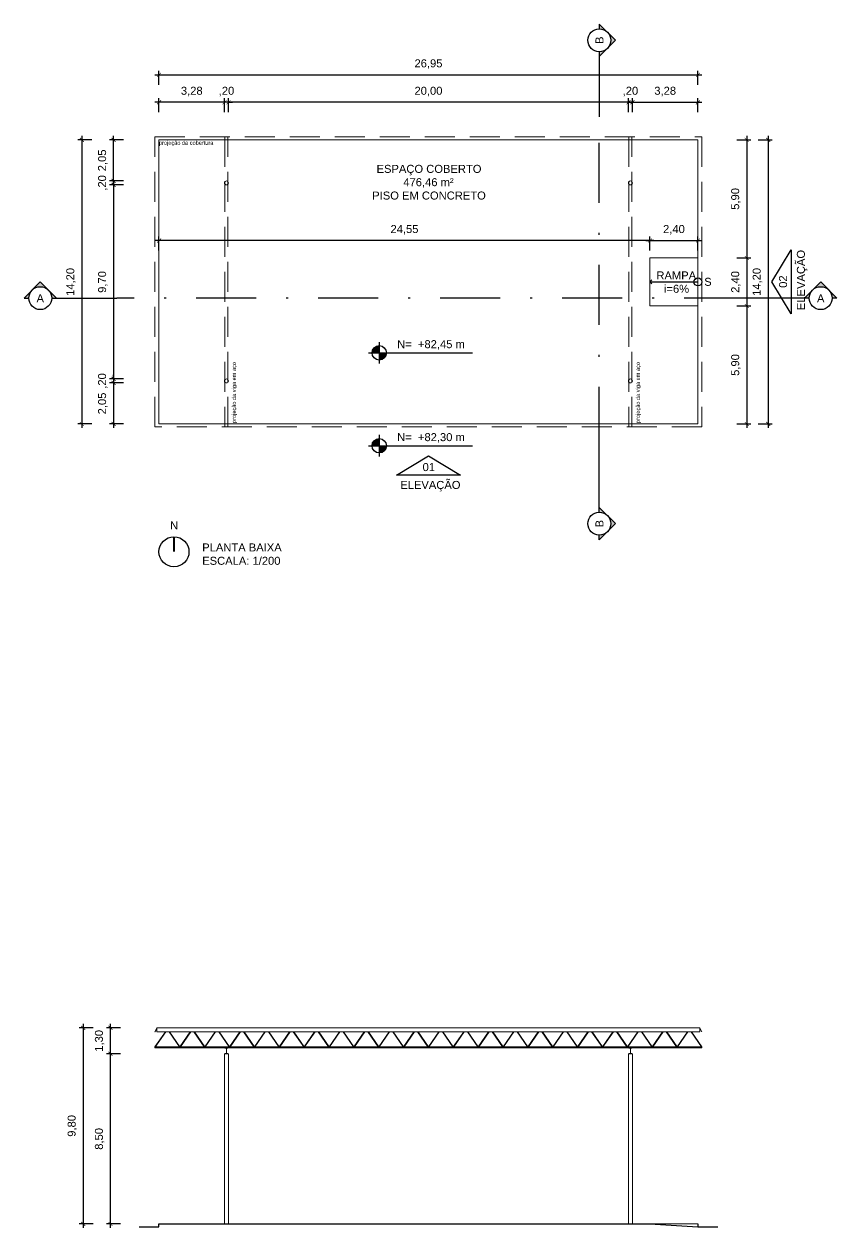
# Model space of a CAD drawing. Header units: inches. Extents: x 1286 to 7442, y -84 to 3420.
# Drawn here: x 2137.7 to 2178.3, y 84.3 to 144.5 of the extents above; entities that cross this region are included whole.
import ezdxf

# ---------------------------------------------------------------- set-up
doc = ezdxf.new("R2010")
doc.units = ezdxf.units.IN
doc.header["$LTSCALE"] = 3
doc.header["$MEASUREMENT"] = 0
doc.linetypes.add('DASHDOT', pattern=[1, 0.5, -0.25, 0, -0.25])
doc.linetypes.add('DASHED', pattern=[0.75, 0.5, -0.25])
for name, color, linetype, lineweight in [('ARQ_AÇO', 4, 'Continuous', 5), ('ARQ_PISO', 250, 'Continuous', 5), ('ARQ_PROJEÇÃO', 8, 'DASHED', 5), ('ARQ_VISTA', 2, 'Continuous', 5)]:
    doc.layers.add(name, color=color, linetype=linetype, lineweight=lineweight)
for name, color, linetype in [('ARQ_COTAS', 133, 'Continuous'), ('ARQ_INDICAÇÃO', 133, 'Continuous'), ('ARQ_LINHA DE CORTE', 4, 'DASHDOT'), ('ARQ_NÍVEIS', 160, 'Continuous'), ('ARQ_TEXTO', 133, 'Continuous')]:
    doc.layers.add(name, color=color, linetype=linetype)
doc.styles.add('1 - 100', font='arial.ttf', dxfattribs={"height": 0.2})
doc.styles.add('1 - 200', font='arial.ttf', dxfattribs={"height": 0.4})
doc.dimstyles.new('1 - 200', dxfattribs={"dimtxt": 0.4, "dimasz": 0.2, "dimexe": 0.2, "dimexo": 0.2, "dimgap": 0.3, "dimtad": 1, "dimzin": 4, "dimtxsty": '1 - 200', "dimblk": 'ARCHTICK', "dimcen": 0.1, "dimdle": 0.2, "dimclrd": 256, "dimclre": 256, "dimclrt": 256, "dimazin": 0, "dimtfac": 1, "dimtix": 1, "dimtofl": 0, "dimtmove": 2, "dimatfit": 3, "dimldrblk": 'OPEN90', "dimfxl": 0.5, "dimfxlon": 1, "dimtolj": 1, "dimtzin": 0, "dimlwd": -1, "dimlwe": -1, "dimarcsym": 0})

# ---------------------------------------------------------------- blocks, each defined once
blk = doc.blocks.new('_ArchTick')
at = {"color": 0, "linetype": 'ByBlock', "const_width": 0.15}
blk.add_lwpolyline([(-0.5, -0.5), (0.5, 0.5)], dxfattribs=at)
blk = doc.blocks.new('*D97')
at = {"layer": 'ARQ_INDICAÇÃO', "transparency": 16777216}
for p, q in [((2167.883, 140.555), (2167.683, 140.555)), ((2167.883, 140.055), (2167.883, 140.755)), ((2168.083, 140.055), (2168.083, 140.755)), ((2168.083, 140.555), (2168.283, 140.555))]:
    blk.add_line(p, q, dxfattribs=at)
at = {"layer": 'Defpoints', "color": 0, "transparency": 16777216}
for p in [(2167.883, 140.555), (2167.883, 136.527), (2168.083, 136.527)]:
    blk.add_point(p, dxfattribs=at)
at = {"layer": 'ARQ_INDICAÇÃO', "transparency": 16777216, "xscale": 0.2, "yscale": 0.2, "zscale": 0.2}
blk.add_blockref('_ArchTick', (2167.883, 140.555), dxfattribs=at)
at = {"layer": 'ARQ_INDICAÇÃO', "transparency": 16777216, "xscale": 0.2, "yscale": 0.2, "zscale": 0.2, "rotation": 180}
blk.add_blockref('_ArchTick', (2168.083, 140.555), dxfattribs=at)
at = {"layer": 'ARQ_INDICAÇÃO', "transparency": 16777216, "insert": (2167.983, 141.096), "char_height": 0.4, "attachment_point": 5, "style": '1 - 200'}
blk.add_mtext('\\A1;,20', dxfattribs=at)
blk = doc.blocks.new('_Open90')
at = {"color": 0, "linetype": 'ByBlock', "lineweight": -2}
for p, q in [((0, 0), (-1, 0)), ((-0.5, 0.5), (0, 0)), ((0, 0), (-0.5, -0.5))]:
    blk.add_line(p, q, dxfattribs=at)
blk = doc.blocks.new('*D98')
at = {"layer": 'ARQ_INDICAÇÃO', "transparency": 16777216}
for p, q in [((2167.883, 140.555), (2171.558, 140.555)), ((2168.083, 140.055), (2168.083, 140.755)), ((2171.358, 140.055), (2171.358, 140.755))]:
    blk.add_line(p, q, dxfattribs=at)
at = {"layer": 'Defpoints', "color": 0, "transparency": 16777216}
for p in [(2171.358, 140.555), (2171.358, 138.677), (2168.083, 136.527)]:
    blk.add_point(p, dxfattribs=at)
at = {"layer": 'ARQ_INDICAÇÃO', "transparency": 16777216, "xscale": 0.2, "yscale": 0.2, "zscale": 0.2, "rotation": 180}
blk.add_blockref('_ArchTick', (2168.083, 140.555), dxfattribs=at)
at = {"layer": 'ARQ_INDICAÇÃO', "transparency": 16777216, "xscale": 0.2, "yscale": 0.2, "zscale": 0.2}
blk.add_blockref('_ArchTick', (2171.358, 140.555), dxfattribs=at)
at = {"layer": 'ARQ_INDICAÇÃO', "transparency": 16777216, "insert": (2169.721, 141.096), "char_height": 0.4, "attachment_point": 5, "style": '1 - 200'}
blk.add_mtext('\\A1;3,28', dxfattribs=at)
blk = doc.blocks.new('*D99')
at = {"layer": 'ARQ_INDICAÇÃO', "transparency": 16777216}
for p, q in [((2168.083, 140.555), (2147.683, 140.555)), ((2147.883, 140.055), (2147.883, 140.755)), ((2167.883, 140.055), (2167.883, 140.755))]:
    blk.add_line(p, q, dxfattribs=at)
at = {"layer": 'Defpoints', "color": 0, "transparency": 16777216}
for p in [(2147.883, 140.555), (2147.883, 136.527), (2167.883, 136.527)]:
    blk.add_point(p, dxfattribs=at)
at = {"layer": 'ARQ_INDICAÇÃO', "transparency": 16777216, "xscale": 0.2, "yscale": 0.2, "zscale": 0.2, "rotation": 180}
blk.add_blockref('_ArchTick', (2147.883, 140.555), dxfattribs=at)
at = {"layer": 'ARQ_INDICAÇÃO', "transparency": 16777216, "xscale": 0.2, "yscale": 0.2, "zscale": 0.2}
blk.add_blockref('_ArchTick', (2167.883, 140.555), dxfattribs=at)
at = {"layer": 'ARQ_INDICAÇÃO', "transparency": 16777216, "insert": (2157.883, 141.096), "char_height": 0.4, "attachment_point": 5, "style": '1 - 200'}
blk.add_mtext('\\A1;20,00', dxfattribs=at)
blk = doc.blocks.new('*D100')
at = {"layer": 'ARQ_INDICAÇÃO', "transparency": 16777216}
for p, q in [((2147.683, 140.555), (2147.483, 140.555)), ((2147.683, 140.055), (2147.683, 140.755)), ((2147.883, 140.055), (2147.883, 140.755)), ((2147.883, 140.555), (2148.083, 140.555))]:
    blk.add_line(p, q, dxfattribs=at)
at = {"layer": 'Defpoints', "color": 0, "transparency": 16777216}
for p in [(2147.683, 140.555), (2147.683, 136.527), (2147.883, 136.527)]:
    blk.add_point(p, dxfattribs=at)
at = {"layer": 'ARQ_INDICAÇÃO', "transparency": 16777216, "xscale": 0.2, "yscale": 0.2, "zscale": 0.2}
blk.add_blockref('_ArchTick', (2147.683, 140.555), dxfattribs=at)
at = {"layer": 'ARQ_INDICAÇÃO', "transparency": 16777216, "xscale": 0.2, "yscale": 0.2, "zscale": 0.2, "rotation": 180}
blk.add_blockref('_ArchTick', (2147.883, 140.555), dxfattribs=at)
at = {"layer": 'ARQ_INDICAÇÃO', "transparency": 16777216, "insert": (2147.783, 141.096), "char_height": 0.4, "attachment_point": 5, "style": '1 - 200'}
blk.add_mtext('\\A1;,20', dxfattribs=at)
blk = doc.blocks.new('*D101')
at = {"layer": 'ARQ_INDICAÇÃO', "transparency": 16777216}
for p, q in [((2147.883, 140.555), (2144.208, 140.555)), ((2144.408, 140.055), (2144.408, 140.755)), ((2147.683, 140.055), (2147.683, 140.755))]:
    blk.add_line(p, q, dxfattribs=at)
at = {"layer": 'Defpoints', "color": 0, "transparency": 16777216}
for p in [(2144.408, 140.555), (2144.408, 136.527), (2147.683, 136.527)]:
    blk.add_point(p, dxfattribs=at)
at = {"layer": 'ARQ_INDICAÇÃO', "transparency": 16777216, "xscale": 0.2, "yscale": 0.2, "zscale": 0.2, "rotation": 180}
blk.add_blockref('_ArchTick', (2144.408, 140.555), dxfattribs=at)
at = {"layer": 'ARQ_INDICAÇÃO', "transparency": 16777216, "xscale": 0.2, "yscale": 0.2, "zscale": 0.2}
blk.add_blockref('_ArchTick', (2147.683, 140.555), dxfattribs=at)
at = {"layer": 'ARQ_INDICAÇÃO', "transparency": 16777216, "insert": (2146.046, 141.096), "char_height": 0.4, "attachment_point": 5, "style": '1 - 200'}
blk.add_mtext('\\A1;3,28', dxfattribs=at)
blk = doc.blocks.new('*D102')
at = {"layer": 'ARQ_INDICAÇÃO', "transparency": 16777216}
for p, q in [((2142.639, 138.677), (2141.939, 138.677)), ((2142.139, 136.427), (2142.139, 138.877)), ((2142.639, 136.627), (2141.939, 136.627))]:
    blk.add_line(p, q, dxfattribs=at)
at = {"layer": 'Defpoints', "color": 0, "transparency": 16777216}
for p in [(2142.139, 138.677), (2147.783, 138.677), (2147.783, 136.627)]:
    blk.add_point(p, dxfattribs=at)
at = {"layer": 'ARQ_INDICAÇÃO', "transparency": 16777216, "xscale": 0.2, "yscale": 0.2, "zscale": 0.2}
for p, rotation in [((2142.139, 138.677), 90), ((2142.139, 136.627), 270)]:
    blk.add_blockref('_ArchTick', p, dxfattribs=dict(at, rotation=rotation))
at = {"layer": 'ARQ_INDICAÇÃO', "transparency": 16777216, "insert": (2141.599, 137.652), "char_height": 0.4, "attachment_point": 5, "rotation": 90, "style": '1 - 200'}
blk.add_mtext('\\A1;2,05', dxfattribs=at)
blk = doc.blocks.new('*D103')
at = {"layer": 'ARQ_INDICAÇÃO', "transparency": 16777216}
for p, q in [((2142.639, 136.627), (2141.939, 136.627)), ((2142.139, 136.627), (2142.139, 136.827)), ((2142.639, 136.427), (2141.939, 136.427)), ((2142.139, 136.427), (2142.139, 136.227))]:
    blk.add_line(p, q, dxfattribs=at)
at = {"layer": 'Defpoints', "color": 0, "transparency": 16777216}
for p in [(2147.783, 136.627), (2142.139, 136.427), (2147.783, 136.427)]:
    blk.add_point(p, dxfattribs=at)
at = {"layer": 'ARQ_INDICAÇÃO', "transparency": 16777216, "xscale": 0.2, "yscale": 0.2, "zscale": 0.2}
for p, rotation in [((2142.139, 136.627), 270), ((2142.139, 136.427), 90)]:
    blk.add_blockref('_ArchTick', p, dxfattribs=dict(at, rotation=rotation))
at = {"layer": 'ARQ_INDICAÇÃO', "transparency": 16777216, "insert": (2141.599, 136.527), "char_height": 0.4, "attachment_point": 5, "rotation": 90, "style": '1 - 200'}
blk.add_mtext('\\A1;,20', dxfattribs=at)
blk = doc.blocks.new('*D104')
at = {"layer": 'ARQ_INDICAÇÃO', "transparency": 16777216}
for p, q in [((2142.139, 136.627), (2142.139, 126.527)), ((2142.639, 136.427), (2141.939, 136.427)), ((2142.639, 126.727), (2141.939, 126.727))]:
    blk.add_line(p, q, dxfattribs=at)
at = {"layer": 'Defpoints', "color": 0, "transparency": 16777216}
for p in [(2147.783, 136.427), (2142.139, 126.727), (2147.783, 126.727)]:
    blk.add_point(p, dxfattribs=at)
at = {"layer": 'ARQ_INDICAÇÃO', "transparency": 16777216, "xscale": 0.2, "yscale": 0.2, "zscale": 0.2}
for p, rotation in [((2142.139, 136.427), 90), ((2142.139, 126.727), 270)]:
    blk.add_blockref('_ArchTick', p, dxfattribs=dict(at, rotation=rotation))
at = {"layer": 'ARQ_INDICAÇÃO', "transparency": 16777216, "insert": (2141.599, 131.577), "char_height": 0.4, "attachment_point": 5, "rotation": 90, "style": '1 - 200'}
blk.add_mtext('\\A1;9,70', dxfattribs=at)
blk = doc.blocks.new('*D105')
at = {"layer": 'ARQ_INDICAÇÃO', "transparency": 16777216}
for p, q in [((2142.639, 126.727), (2141.939, 126.727)), ((2142.639, 126.527), (2141.939, 126.527)), ((2142.139, 126.727), (2142.139, 126.927)), ((2142.139, 126.527), (2142.139, 126.327))]:
    blk.add_line(p, q, dxfattribs=at)
at = {"layer": 'Defpoints', "color": 0, "transparency": 16777216}
for p in [(2142.139, 126.527), (2147.783, 126.727), (2147.783, 126.527)]:
    blk.add_point(p, dxfattribs=at)
at = {"layer": 'ARQ_INDICAÇÃO', "transparency": 16777216, "xscale": 0.2, "yscale": 0.2, "zscale": 0.2}
for p, rotation in [((2142.139, 126.727), 270), ((2142.139, 126.527), 90)]:
    blk.add_blockref('_ArchTick', p, dxfattribs=dict(at, rotation=rotation))
at = {"layer": 'ARQ_INDICAÇÃO', "transparency": 16777216, "insert": (2141.599, 126.627), "char_height": 0.4, "attachment_point": 5, "rotation": 90, "style": '1 - 200'}
blk.add_mtext('\\A1;,20', dxfattribs=at)
blk = doc.blocks.new('*D106')
at = {"layer": 'ARQ_INDICAÇÃO', "transparency": 16777216}
for p, q in [((2142.639, 126.527), (2141.939, 126.527)), ((2142.139, 126.727), (2142.139, 124.277)), ((2142.639, 124.477), (2141.939, 124.477))]:
    blk.add_line(p, q, dxfattribs=at)
at = {"layer": 'Defpoints', "color": 0, "transparency": 16777216}
for p in [(2147.783, 126.527), (2142.139, 124.477), (2147.783, 124.477)]:
    blk.add_point(p, dxfattribs=at)
at = {"layer": 'ARQ_INDICAÇÃO', "transparency": 16777216, "xscale": 0.2, "yscale": 0.2, "zscale": 0.2}
for p, rotation in [((2142.139, 126.527), 90), ((2142.139, 124.477), 270)]:
    blk.add_blockref('_ArchTick', p, dxfattribs=dict(at, rotation=rotation))
at = {"layer": 'ARQ_INDICAÇÃO', "transparency": 16777216, "insert": (2141.599, 125.502), "char_height": 0.4, "attachment_point": 5, "rotation": 90, "style": '1 - 200'}
blk.add_mtext('\\A1;2,05', dxfattribs=at)
blk = doc.blocks.new('*D107')
at = {"layer": 'ARQ_INDICAÇÃO', "transparency": 16777216}
for p, q in [((2141.05, 138.677), (2140.35, 138.677)), ((2140.55, 138.877), (2140.55, 124.277)), ((2141.05, 124.477), (2140.35, 124.477))]:
    blk.add_line(p, q, dxfattribs=at)
at = {"layer": 'Defpoints', "color": 0, "transparency": 16777216}
for p in [(2144.408, 138.677), (2140.55, 124.477), (2144.408, 124.477)]:
    blk.add_point(p, dxfattribs=at)
at = {"layer": 'ARQ_INDICAÇÃO', "transparency": 16777216, "xscale": 0.2, "yscale": 0.2, "zscale": 0.2}
for p, rotation in [((2140.55, 138.677), 90), ((2140.55, 124.477), 270)]:
    blk.add_blockref('_ArchTick', p, dxfattribs=dict(at, rotation=rotation))
at = {"layer": 'ARQ_INDICAÇÃO', "transparency": 16777216, "insert": (2140.009, 131.577), "char_height": 0.4, "attachment_point": 5, "rotation": 90, "style": '1 - 200'}
blk.add_mtext('\\A1;14,20', dxfattribs=at)
blk = doc.blocks.new('*D108')
at = {"layer": 'ARQ_INDICAÇÃO', "transparency": 16777216}
for p, q in [((2144.408, 141.425), (2144.408, 142.125)), ((2171.358, 141.425), (2171.358, 142.125)), ((2144.208, 141.925), (2171.558, 141.925))]:
    blk.add_line(p, q, dxfattribs=at)
at = {"layer": 'Defpoints', "color": 0, "transparency": 16777216}
for p in [(2171.358, 141.925), (2144.408, 138.677), (2171.358, 138.677)]:
    blk.add_point(p, dxfattribs=at)
at = {"layer": 'ARQ_INDICAÇÃO', "transparency": 16777216, "xscale": 0.2, "yscale": 0.2, "zscale": 0.2, "rotation": 180}
blk.add_blockref('_ArchTick', (2144.408, 141.925), dxfattribs=at)
at = {"layer": 'ARQ_INDICAÇÃO', "transparency": 16777216, "xscale": 0.2, "yscale": 0.2, "zscale": 0.2}
blk.add_blockref('_ArchTick', (2171.358, 141.925), dxfattribs=at)
at = {"layer": 'ARQ_INDICAÇÃO', "transparency": 16777216, "insert": (2157.883, 142.466), "char_height": 0.4, "attachment_point": 5, "style": '1 - 200'}
blk.add_mtext('\\A1;26,95', dxfattribs=at)
blk = doc.blocks.new('*D109')
at = {"layer": 'ARQ_INDICAÇÃO', "transparency": 16777216}
for p, q in [((2173.3, 132.777), (2174, 132.777)), ((2173.8, 132.977), (2173.8, 130.177)), ((2173.3, 130.377), (2174, 130.377))]:
    blk.add_line(p, q, dxfattribs=at)
at = {"layer": 'Defpoints', "color": 0, "transparency": 16777216}
for p in [(2168.958, 132.777), (2168.958, 130.377), (2173.8, 130.377)]:
    blk.add_point(p, dxfattribs=at)
at = {"layer": 'ARQ_INDICAÇÃO', "transparency": 16777216, "xscale": 0.2, "yscale": 0.2, "zscale": 0.2}
for p, rotation in [((2173.8, 132.777), 90), ((2173.8, 130.377), 270)]:
    blk.add_blockref('_ArchTick', p, dxfattribs=dict(at, rotation=rotation))
at = {"layer": 'ARQ_INDICAÇÃO', "transparency": 16777216, "insert": (2173.259, 131.577), "char_height": 0.4, "attachment_point": 5, "rotation": 90, "style": '1 - 200'}
blk.add_mtext('\\A1;2,40', dxfattribs=at)
blk = doc.blocks.new('*D110')
at = {"layer": 'ARQ_INDICAÇÃO', "transparency": 16777216}
for p, q in [((2173.3, 138.677), (2174, 138.677)), ((2173.8, 138.877), (2173.8, 132.577)), ((2173.3, 132.777), (2174, 132.777))]:
    blk.add_line(p, q, dxfattribs=at)
at = {"layer": 'Defpoints', "color": 0, "transparency": 16777216}
for p in [(2171.358, 138.677), (2171.358, 132.777), (2173.8, 132.777)]:
    blk.add_point(p, dxfattribs=at)
at = {"layer": 'ARQ_INDICAÇÃO', "transparency": 16777216, "xscale": 0.2, "yscale": 0.2, "zscale": 0.2}
for p, rotation in [((2173.8, 138.677), 90), ((2173.8, 132.777), 270)]:
    blk.add_blockref('_ArchTick', p, dxfattribs=dict(at, rotation=rotation))
at = {"layer": 'ARQ_INDICAÇÃO', "transparency": 16777216, "insert": (2173.259, 135.727), "char_height": 0.4, "attachment_point": 5, "rotation": 90, "style": '1 - 200'}
blk.add_mtext('\\A1;5,90', dxfattribs=at)
blk = doc.blocks.new('*D111')
at = {"layer": 'ARQ_INDICAÇÃO', "transparency": 16777216}
for p, q in [((2173.8, 130.577), (2173.8, 124.277)), ((2173.3, 130.377), (2174, 130.377)), ((2173.3, 124.477), (2174, 124.477))]:
    blk.add_line(p, q, dxfattribs=at)
at = {"layer": 'Defpoints', "color": 0, "transparency": 16777216}
for p in [(2171.358, 130.377), (2171.358, 124.477), (2173.8, 124.477)]:
    blk.add_point(p, dxfattribs=at)
at = {"layer": 'ARQ_INDICAÇÃO', "transparency": 16777216, "xscale": 0.2, "yscale": 0.2, "zscale": 0.2}
for p, rotation in [((2173.8, 130.377), 90), ((2173.8, 124.477), 270)]:
    blk.add_blockref('_ArchTick', p, dxfattribs=dict(at, rotation=rotation))
at = {"layer": 'ARQ_INDICAÇÃO', "transparency": 16777216, "insert": (2173.259, 127.427), "char_height": 0.4, "attachment_point": 5, "rotation": 90, "style": '1 - 200'}
blk.add_mtext('\\A1;5,90', dxfattribs=at)
blk = doc.blocks.new('*D112')
at = {"layer": 'ARQ_INDICAÇÃO', "transparency": 16777216}
for p, q in [((2174.374, 138.677), (2175.074, 138.677)), ((2174.874, 138.877), (2174.874, 124.277)), ((2174.374, 124.477), (2175.074, 124.477))]:
    blk.add_line(p, q, dxfattribs=at)
at = {"layer": 'Defpoints', "color": 0, "transparency": 16777216}
for p in [(2171.358, 138.677), (2171.358, 124.477), (2174.874, 124.477)]:
    blk.add_point(p, dxfattribs=at)
at = {"layer": 'ARQ_INDICAÇÃO', "transparency": 16777216, "xscale": 0.2, "yscale": 0.2, "zscale": 0.2}
for p, rotation in [((2174.874, 138.677), 90), ((2174.874, 124.477), 270)]:
    blk.add_blockref('_ArchTick', p, dxfattribs=dict(at, rotation=rotation))
at = {"layer": 'ARQ_INDICAÇÃO', "transparency": 16777216, "insert": (2174.334, 131.577), "char_height": 0.4, "attachment_point": 5, "rotation": 90, "style": '1 - 200'}
blk.add_mtext('\\A1;14,20', dxfattribs=at)
blk = doc.blocks.new('*D113')
at = {"layer": 'ARQ_INDICAÇÃO', "transparency": 16777216}
for p, q in [((2168.758, 133.644), (2171.558, 133.644)), ((2168.958, 133.144), (2168.958, 133.844)), ((2171.358, 133.144), (2171.358, 133.844))]:
    blk.add_line(p, q, dxfattribs=at)
at = {"layer": 'Defpoints', "color": 0, "transparency": 16777216}
for p in [(2171.358, 133.644), (2168.958, 132.777), (2171.358, 132.777)]:
    blk.add_point(p, dxfattribs=at)
at = {"layer": 'ARQ_INDICAÇÃO', "transparency": 16777216, "xscale": 0.2, "yscale": 0.2, "zscale": 0.2, "rotation": 180}
blk.add_blockref('_ArchTick', (2168.958, 133.644), dxfattribs=at)
at = {"layer": 'ARQ_INDICAÇÃO', "transparency": 16777216, "xscale": 0.2, "yscale": 0.2, "zscale": 0.2}
blk.add_blockref('_ArchTick', (2171.358, 133.644), dxfattribs=at)
at = {"layer": 'ARQ_INDICAÇÃO', "transparency": 16777216, "insert": (2170.158, 134.184), "char_height": 0.4, "attachment_point": 5, "style": '1 - 200'}
blk.add_mtext('\\A1;2,40', dxfattribs=at)
blk = doc.blocks.new('*D114')
at = {"layer": 'ARQ_INDICAÇÃO', "transparency": 16777216}
for p, q in [((2169.158, 133.644), (2144.208, 133.644)), ((2144.408, 133.144), (2144.408, 133.844)), ((2168.958, 133.144), (2168.958, 133.844))]:
    blk.add_line(p, q, dxfattribs=at)
at = {"layer": 'Defpoints', "color": 0, "transparency": 16777216}
for p in [(2144.408, 133.644), (2144.408, 132.777), (2168.958, 132.777)]:
    blk.add_point(p, dxfattribs=at)
at = {"layer": 'ARQ_INDICAÇÃO', "transparency": 16777216, "xscale": 0.2, "yscale": 0.2, "zscale": 0.2, "rotation": 180}
blk.add_blockref('_ArchTick', (2144.408, 133.644), dxfattribs=at)
at = {"layer": 'ARQ_INDICAÇÃO', "transparency": 16777216, "xscale": 0.2, "yscale": 0.2, "zscale": 0.2}
blk.add_blockref('_ArchTick', (2168.958, 133.644), dxfattribs=at)
at = {"layer": 'ARQ_INDICAÇÃO', "transparency": 16777216, "insert": (2156.683, 134.184), "char_height": 0.4, "attachment_point": 5, "style": '1 - 200'}
blk.add_mtext('\\A1;24,55', dxfattribs=at)
blk = doc.blocks.new('n')
at = {"layer": 'ARQ_NÍVEIS'}
h = blk.add_hatch(color=256, dxfattribs=at)
h.dxf.hatch_style = 1
h.paths.add_polyline_path([(0.1, 0), (0, 0), (0, -0.1, 0.414214)])
h.paths.add_polyline_path([(0, 0.1, 0.414214), (-0.1, 0), (0, 0)])
blk.add_line((-0.15, 0), (1.295, 0), dxfattribs=at)
at = {"layer": 'ARQ_NÍVEIS', "flags": 128}
blk.add_lwpolyline([(0, 0.15), (0, -0.15)], dxfattribs=at)
at = {"layer": 'ARQ_NÍVEIS'}
blk.add_circle((0, 0), 0.1, dxfattribs=at)
blk = doc.blocks.new('*D115')
at = {"layer": 'ARQ_INDICAÇÃO', "transparency": 16777216}
for p, q in [((2142.481, 92.995), (2141.781, 92.995)), ((2141.981, 84.295), (2141.981, 93.195)), ((2142.481, 84.495), (2141.781, 84.495))]:
    blk.add_line(p, q, dxfattribs=at)
at = {"layer": 'Defpoints', "color": 0, "transparency": 16777216}
for p in [(2141.981, 92.995), (2147.708, 92.995), (2147.683, 84.495)]:
    blk.add_point(p, dxfattribs=at)
at = {"layer": 'ARQ_INDICAÇÃO', "transparency": 16777216, "xscale": 0.2, "yscale": 0.2, "zscale": 0.2}
for p, rotation in [((2141.981, 92.995), 90), ((2141.981, 84.495), 270)]:
    blk.add_blockref('_ArchTick', p, dxfattribs=dict(at, rotation=rotation))
at = {"layer": 'ARQ_INDICAÇÃO', "transparency": 16777216, "insert": (2141.441, 88.745), "char_height": 0.4, "attachment_point": 5, "rotation": 90, "style": '1 - 200'}
blk.add_mtext('\\A1;8,50', dxfattribs=at)
blk = doc.blocks.new('*D116')
at = {"layer": 'ARQ_INDICAÇÃO', "transparency": 16777216}
for p, q in [((2141.981, 92.795), (2141.981, 94.495)), ((2142.481, 94.295), (2141.781, 94.295)), ((2142.481, 92.995), (2141.781, 92.995))]:
    blk.add_line(p, q, dxfattribs=at)
at = {"layer": 'Defpoints', "color": 0, "transparency": 16777216}
for p in [(2141.981, 94.295), (2147.708, 94.295), (2147.708, 92.995)]:
    blk.add_point(p, dxfattribs=at)
at = {"layer": 'ARQ_INDICAÇÃO', "transparency": 16777216, "xscale": 0.2, "yscale": 0.2, "zscale": 0.2}
for p, rotation in [((2141.981, 94.295), 90), ((2141.981, 92.995), 270)]:
    blk.add_blockref('_ArchTick', p, dxfattribs=dict(at, rotation=rotation))
at = {"layer": 'ARQ_INDICAÇÃO', "transparency": 16777216, "insert": (2141.441, 93.645), "char_height": 0.4, "attachment_point": 5, "rotation": 90, "style": '1 - 200'}
blk.add_mtext('\\A1;1,30', dxfattribs=at)
blk = doc.blocks.new('*D117')
at = {"layer": 'ARQ_INDICAÇÃO', "transparency": 16777216}
for p, q in [((2140.616, 94.495), (2140.616, 84.295)), ((2141.116, 94.295), (2140.416, 94.295)), ((2141.116, 84.495), (2140.416, 84.495))]:
    blk.add_line(p, q, dxfattribs=at)
at = {"layer": 'Defpoints', "color": 0, "transparency": 16777216}
for p in [(2144.308, 94.295), (2140.616, 84.495), (2144.408, 84.495)]:
    blk.add_point(p, dxfattribs=at)
at = {"layer": 'ARQ_INDICAÇÃO', "transparency": 16777216, "xscale": 0.2, "yscale": 0.2, "zscale": 0.2}
for p, rotation in [((2140.616, 94.295), 90), ((2140.616, 84.495), 270)]:
    blk.add_blockref('_ArchTick', p, dxfattribs=dict(at, rotation=rotation))
at = {"layer": 'ARQ_INDICAÇÃO', "transparency": 16777216, "insert": (2140.076, 89.395), "char_height": 0.4, "attachment_point": 5, "rotation": 90, "style": '1 - 200'}
blk.add_mtext('\\A1;9,80', dxfattribs=at)

msp = doc.modelspace()

# ---------------------------------------------------------------- hatches: boundary and pattern name
at = {"layer": 'ARQ_LINHA DE CORTE', "linetype": 'Continuous'}
h = msp.add_hatch(color=4, dxfattribs=at)
h.dxf.hatch_style = 1
h.paths.add_polyline_path([(2167.233, 143.657), (2166.829, 143.253, 0.414228), (2166.829, 144.061)])
h.paths.add_polyline_path([(2166.829, 143.253), (2166.425, 142.849), (2166.425, 143.086, 0.198899)])
h.paths.add_polyline_path([(2166.829, 144.061, 0.195706), (2166.432, 144.229, 0.003086), (2166.425, 144.229), (2166.425, 144.466)])
h = msp.add_hatch(color=4, dxfattribs=at)
h.dxf.hatch_style = 1
h.paths.add_polyline_path([(2138.469, 131.576), (2138.873, 131.172, 0.414228), (2138.065, 131.172)])
h.paths.add_polyline_path([(2138.873, 131.172), (2139.277, 130.768), (2139.041, 130.768, 0.198899)])
h.paths.add_polyline_path([(2138.065, 131.172, 0.195706), (2137.897, 130.775, 0.003086), (2137.897, 130.768), (2137.661, 130.768)])
h = msp.add_hatch(color=4, dxfattribs=at)
h.dxf.hatch_style = 1
h.paths.add_polyline_path([(2177.498, 131.576), (2177.093, 131.172, -0.414228), (2177.902, 131.172)])
h.paths.add_polyline_path([(2177.093, 131.172), (2176.689, 130.768), (2176.926, 130.768, -0.198899)])
h.paths.add_polyline_path([(2177.902, 131.172, -0.195706), (2178.069, 130.775, -0.003086), (2178.069, 130.768), (2178.306, 130.768)])
h = msp.add_hatch(color=4, dxfattribs=at)
h.dxf.hatch_style = 1
h.paths.add_polyline_path([(2167.233, 119.496), (2166.829, 119.901, -0.414228), (2166.829, 119.092)])
h.paths.add_polyline_path([(2166.829, 119.901), (2166.425, 120.305), (2166.425, 120.068, -0.198899)])
h.paths.add_polyline_path([(2166.829, 119.092, -0.195706), (2166.432, 118.925, -0.003086), (2166.425, 118.925), (2166.425, 118.688)])

# ---------------------------------------------------------------- linework, layer by layer
at = {"color": 6}
for points in [[(2143.408, 84.345), (2144.408, 84.345), (2144.408, 84.495), (2168.958, 84.495), (2171.358, 84.345), (2172.358, 84.345)], [(2171.358, 84.495), (2171.358, 84.345)]]:
    msp.add_lwpolyline(points, dxfattribs=at)
at = {"layer": 'ARQ_AÇO'}
for points in [[(2147.683, 136.527, -1), (2147.883, 136.527, -1)], [(2167.883, 136.527, -1), (2168.083, 136.527, -1)], [(2147.883, 126.627, -1), (2147.683, 126.627, -1)], [(2168.083, 126.627, -1), (2167.883, 126.627, -1)]]:
    msp.add_lwpolyline(points, format="xyb", close=True, dxfattribs=at)
for points in [[(2144.208, 94.095), (2144.308, 94.295), (2144.308, 94.095), (2162.338, 94.095)], [(2163.374, 94.095), (2171.458, 94.095), (2171.458, 94.295), (2171.558, 94.095), (2171.556, 94.094), (2171.46, 94.287), (2171.46, 94.093), (2144.306, 94.093), (2144.306, 94.287), (2144.21, 94.094), (2144.208, 94.095)], [(2147.786, 93.005), (2147.858, 93.005), (2147.858, 92.995), (2147.708, 92.995), (2147.708, 93.005), (2147.781, 93.005), (2147.781, 93.285), (2147.708, 93.285), (2147.708, 93.295), (2147.858, 93.295), (2147.858, 93.285), (2147.786, 93.285), (2147.786, 93.005)], [(2167.986, 93.005), (2168.058, 93.005), (2168.058, 92.995), (2167.908, 92.995), (2167.908, 93.005), (2167.981, 93.005), (2167.981, 93.285), (2167.908, 93.285), (2167.908, 93.295), (2168.058, 93.295), (2168.058, 93.285), (2167.986, 93.285), (2167.986, 93.005)]]:
    msp.add_lwpolyline(points, dxfattribs=at)
for centre in [(2147.783, 136.527), (2167.983, 136.527), (2147.783, 126.627), (2167.983, 126.627)]:
    msp.add_circle(centre, 0.1, dxfattribs=at)
at = {"layer": 'ARQ_COTAS'}
for points in [[(2176.016, 129.977), (2175.056, 131.577), (2176.016, 133.177), (2176.016, 129.977)], [(2156.283, 121.923), (2157.883, 122.883), (2159.483, 121.923), (2156.283, 121.923)]]:
    msp.add_lwpolyline(points, dxfattribs=at)
at = {"layer": 'ARQ_INDICAÇÃO', "const_width": 0.1}
msp.add_lwpolyline([(2145.158, 118.839), (2145.158, 118.089)], dxfattribs=at)
at = {"layer": 'ARQ_INDICAÇÃO'}
for centre, radius in [((2171.358, 131.577), 0.2), ((2145.158, 118.089), 0.75)]:
    msp.add_circle(centre, radius, dxfattribs=at)
at = {"layer": 'ARQ_LINHA DE CORTE', "color": 4, "linetype": 'Continuous'}
for p, q in [((2167.233, 143.657), (2166.425, 144.466)), ((2166.425, 142.849), (2167.233, 143.657)), ((2138.469, 131.576), (2137.661, 130.768)), ((2139.277, 130.768), (2138.469, 131.576)), ((2176.689, 130.768), (2177.498, 131.576)), ((2177.498, 131.576), (2178.306, 130.768)), ((2166.425, 120.305), (2167.233, 119.496)), ((2167.233, 119.496), (2166.425, 118.688))]:
    msp.add_line(p, q, dxfattribs=at)
for points in [[(2166.425, 144.466), (2166.425, 144.229)], [(2166.425, 143.086), (2166.425, 142.849)], [(2137.661, 130.768), (2137.897, 130.768)], [(2139.041, 130.768), (2139.277, 130.768)], [(2178.306, 130.768), (2178.069, 130.768)], [(2178.309, 130.768), (2178.072, 130.768)], [(2166.425, 120.068), (2166.425, 120.305)], [(2166.425, 118.688), (2166.425, 118.925)]]:
    msp.add_lwpolyline(points, dxfattribs=at)
at = {"layer": 'ARQ_LINHA DE CORTE', "color": 5, "linetype": 'Continuous'}
for points in [[(2166.425, 143.086), (2166.425, 139.827)], [(2139.041, 130.768), (2142.299, 130.768)], [(2176.926, 130.768), (2173.667, 130.768)], [(2166.425, 120.068), (2166.425, 123.327)]]:
    msp.add_lwpolyline(points, dxfattribs=at)
at = {"layer": 'ARQ_LINHA DE CORTE', "ltscale": 2}
for points in [[(2166.425, 123.327), (2166.425, 139.827)], [(2173.667, 130.768), (2142.299, 130.768)]]:
    msp.add_lwpolyline(points, dxfattribs=at)
at = {"layer": 'ARQ_LINHA DE CORTE', "color": 4, "linetype": 'Continuous'}
for centre in [(2166.425, 143.657), (2138.469, 130.768), (2177.498, 130.768), (2166.425, 119.496)]:
    msp.add_circle(centre, 0.572, dxfattribs=at)
at = {"layer": 'ARQ_PISO'}
msp.add_lwpolyline([(2168.958, 132.777), (2171.358, 132.777), (2171.358, 138.677), (2144.408, 138.677), (2144.408, 124.477), (2171.358, 124.477), (2171.358, 130.377), (2168.958, 130.377)], close=True, dxfattribs=at)
at = {"layer": 'ARQ_PISO', "color": 8}
msp.add_lwpolyline([(2171.358, 130.377), (2171.358, 132.777)], dxfattribs=at)
at = {"layer": 'ARQ_PROJEÇÃO', "color": 7}
msp.add_lwpolyline([(2171.558, 124.327), (2144.208, 124.327), (2144.208, 138.827), (2171.558, 138.827)], close=True, dxfattribs=at)
at = {"layer": 'ARQ_PROJEÇÃO'}
for points in [[(2147.708, 124.327), (2147.858, 124.327), (2147.858, 138.827), (2147.708, 138.827)], [(2167.908, 124.327), (2168.058, 124.327), (2168.058, 138.827), (2167.908, 138.827)]]:
    msp.add_lwpolyline(points, close=True, dxfattribs=at)
at = {"layer": 'ARQ_VISTA'}
for points in [[(2144.726, 94.095), (2144.208, 93.345)], [(2144.751, 94.095), (2144.208, 93.31)], [(2144.308, 94.295), (2171.458, 94.295)], [(2145.427, 93.345), (2144.909, 94.095)], [(2145.969, 94.095), (2145.451, 93.345), (2144.933, 94.095)], [(2145.994, 94.095), (2145.476, 93.345)], [(2146.67, 93.345), (2146.152, 94.095)], [(2147.213, 94.095), (2146.695, 93.345), (2146.177, 94.095)], [(2147.237, 94.095), (2146.719, 93.345)], [(2147.914, 93.345), (2147.396, 94.095)], [(2148.456, 94.095), (2147.938, 93.345), (2147.42, 94.095)], [(2148.48, 94.095), (2147.962, 93.345)], [(2149.157, 93.345), (2148.639, 94.095)], [(2149.699, 94.095), (2149.181, 93.345), (2148.663, 94.095)], [(2149.723, 94.095), (2149.205, 93.345)], [(2150.4, 93.345), (2149.882, 94.095)], [(2150.942, 94.095), (2150.424, 93.345), (2149.906, 94.095)], [(2150.966, 94.095), (2150.448, 93.345)], [(2151.643, 93.345), (2151.125, 94.095)], [(2152.185, 94.095), (2151.667, 93.345), (2151.149, 94.095)], [(2152.21, 94.095), (2151.692, 93.345)], [(2152.886, 93.345), (2152.368, 94.095)], [(2153.429, 94.095), (2152.911, 93.345), (2152.393, 94.095)], [(2153.453, 94.095), (2152.935, 93.345)], [(2154.129, 93.345), (2153.611, 94.095)], [(2154.672, 94.095), (2154.154, 93.345), (2153.636, 94.095)], [(2154.696, 94.095), (2154.178, 93.345)], [(2155.373, 93.345), (2154.855, 94.095)], [(2155.915, 94.095), (2155.397, 93.345), (2154.879, 94.095)], [(2155.939, 94.095), (2155.421, 93.345)], [(2156.616, 93.345), (2156.098, 94.095)], [(2157.158, 94.095), (2156.64, 93.345), (2156.122, 94.095)], [(2157.182, 94.095), (2156.664, 93.345)], [(2157.859, 93.345), (2157.341, 94.095)], [(2158.401, 94.095), (2157.883, 93.345), (2157.365, 94.095)], [(2158.426, 94.095), (2157.908, 93.345)], [(2159.102, 93.345), (2158.584, 94.095)], [(2159.644, 94.095), (2159.126, 93.345), (2158.608, 94.095)], [(2159.669, 94.095), (2159.151, 93.345)], [(2160.345, 93.345), (2159.827, 94.095)], [(2160.888, 94.095), (2160.37, 93.345), (2159.852, 94.095)], [(2160.912, 94.095), (2160.394, 93.345)], [(2161.589, 93.345), (2161.071, 94.095)], [(2162.131, 94.095), (2161.613, 93.345), (2161.095, 94.095)], [(2162.155, 94.095), (2161.637, 93.345)], [(2162.832, 93.345), (2162.314, 94.095)], [(2163.374, 94.095), (2162.856, 93.345), (2162.338, 94.095)], [(2163.398, 94.095), (2162.88, 93.345)], [(2164.075, 93.345), (2163.557, 94.095)], [(2164.617, 94.095), (2164.099, 93.345), (2163.581, 94.095)], [(2164.641, 94.095), (2164.123, 93.345)], [(2165.318, 93.345), (2164.8, 94.095)], [(2165.86, 94.095), (2165.342, 93.345), (2164.824, 94.095)], [(2165.885, 94.095), (2165.367, 93.345)], [(2166.561, 93.345), (2166.043, 94.095)], [(2167.104, 94.095), (2166.586, 93.345), (2166.068, 94.095)], [(2167.128, 94.095), (2166.61, 93.345)], [(2167.804, 93.345), (2167.286, 94.095)], [(2168.347, 94.095), (2167.829, 93.345), (2167.311, 94.095)], [(2168.371, 94.095), (2167.853, 93.345)], [(2169.048, 93.345), (2168.53, 94.095)], [(2169.59, 94.095), (2169.072, 93.345), (2168.554, 94.095)], [(2169.614, 94.095), (2169.096, 93.345)], [(2170.291, 93.345), (2169.773, 94.095)], [(2170.833, 94.095), (2170.315, 93.345), (2169.797, 94.095)], [(2170.857, 94.095), (2170.339, 93.345)], [(2171.534, 93.345), (2171.016, 94.095)], [(2171.558, 93.345), (2171.04, 94.095)], [(2168.958, 84.495), (2171.358, 84.495), (2171.358, 84.345)]]:
    msp.add_lwpolyline(points, dxfattribs=at)
msp.add_lwpolyline([(2144.208, 93.345), (2144.208, 93.295), (2171.558, 93.295), (2171.558, 93.345)], close=True, dxfattribs=at)
at = {"layer": 'ARQ_VISTA', "color": 7}
for points in [[(2147.883, 92.995), (2147.683, 92.995), (2147.683, 84.495), (2147.883, 84.495)], [(2168.083, 92.995), (2167.883, 92.995), (2167.883, 84.495), (2168.083, 84.495)]]:
    msp.add_lwpolyline(points, close=True, dxfattribs=at)

# ---------------------------------------------------------------- block references
at = {"layer": 'ARQ_NÍVEIS', "xscale": 3.6, "yscale": 3.6, "zscale": 3.6}
for p in [(2155.421, 128.034), (2155.421, 123.388)]:
    msp.add_blockref('n', p, dxfattribs=at)

# ---------------------------------------------------------------- texts
at = {"layer": 'ARQ_NÍVEIS', "char_height": 0.4, "attachment_point": 1}
for s, insert, style in [('\\pi0.23289;N=  +82,45 m', (2156.083, 128.666), '1 - 200'), ('\\pi0.23289;N=  +82,30 m', (2156.083, 124.02), '1 - 100')]:
    msp.add_mtext_dynamic_manual_height_columns(s, width=3.77302, gutter_width=3.6, heights=[0], dxfattribs=dict(at, insert=insert, style=style))
at = {"layer": 'ARQ_TEXTO', "color": 4, "ltscale": 2, "char_height": 0.4, "width": 0.67263, "attachment_point": 5, "rotation": 90, "style": '1 - 200'}
for insert in [(2166.433, 143.659), (2166.433, 119.495)]:
    msp.add_mtext('B', dxfattribs=dict(at, insert=insert))
at = {"layer": 'ARQ_TEXTO'}
for s, width, gutter_width, insert, char_height, attachment_point, style in [('projeção da cobertura', 2.70828, 5, (2144.408, 138.368), 0.2, 7, '1 - 100'), ('\\pi0.24115;ESPAÇO COBERTO\\P\\pi1.5804;476,46 m²\\P\\pi0.023555;PISO EM CONCRETO', 5.66048, 5, (2155.046, 137.429), 0.4, 1, '1 - 200'), ('\\pi0.023965;RAMPA\\P\\pi0.40268;i=6%', 1.99199, 10, (2169.257, 132.103), 0.4, 1, '1 - 200'), ('S', 0.34752, 10, (2171.673, 131.784), 0.4, 1, '1 - 200'), ('01', 0.52296, 10, (2157.589, 122.523), 0.4, 1, '1 - 100'), ('\\pi0.37376;ELEVAÇÃO ', 3.69077, 10, (2156.099, 121.631), 0.4, 1, '1 - 200'), ('N', 0.54191, 2.5, (2144.96, 119.615), 0.4, 1, '1 - 200'), ('PLANTA BAIXA\\PESCALA: 1/200', 3.97999, 10, (2146.569, 118.507), 0.4, 1, '1 - 200')]:
    msp.add_mtext_dynamic_manual_height_columns(s, width=width, gutter_width=gutter_width, heights=[0], dxfattribs=dict(at, insert=insert, char_height=char_height, attachment_point=attachment_point, style=style))
at = {"layer": 'ARQ_TEXTO', "rotation": 90}
for s, width, gutter_width, insert, char_height, attachment_point, style in [('\\pi0.37376;ELEVAÇÃO ', 3.69077, 10, (2176.307, 129.793), 0.4, 1, '1 - 200'), ('02', 0.52296, 10, (2175.415, 131.283), 0.4, 1, '1 - 200'), ('projeção da viga em aço', 3.03583, 5, (2148.317, 124.527), 0.2, 7, '1 - 100'), ('projeção da viga em aço', 3.03583, 5, (2168.517, 124.527), 0.2, 7, '1 - 100')]:
    msp.add_mtext_dynamic_manual_height_columns(s, width=width, gutter_width=gutter_width, heights=[0], dxfattribs=dict(at, insert=insert, char_height=char_height, attachment_point=attachment_point, style=style))
at = {"layer": 'ARQ_TEXTO', "color": 4, "ltscale": 2, "char_height": 0.4, "width": 0.67263, "attachment_point": 5, "style": '1 - 200'}
for insert in [(2138.47, 130.759), (2177.499, 130.759)]:
    msp.add_mtext('A', dxfattribs=dict(at, insert=insert))

# ---------------------------------------------------------------- dimensions: what is measured, and where the dimension line sits
at = {"layer": 'ARQ_INDICAÇÃO'}
for base, p1, p2, picture, middle in [((2171.358, 141.925), (2144.408, 138.677), (2171.358, 138.677), '*D108', (2157.883, 142.466)), ((2144.408261495, 140.555179119), (2147.683261495, 136.526793658), (2144.408261495, 136.526793658), '*D101', (2146.045761495, 141.095561111)), ((2147.683, 140.555), (2147.883, 136.527), (2147.683, 136.527), '*D100', (2147.783, 141.096)), ((2147.883, 140.555), (2167.883, 136.527), (2147.883, 136.527), '*D99', (2157.883, 141.096)), ((2167.883, 140.555), (2168.083, 136.527), (2167.883, 136.527), '*D97', (2167.983, 141.096)), ((2171.358261495, 140.555179119), (2168.083261495, 136.526793658), (2171.358261495, 138.676793658), '*D98', (2169.720761495, 141.095561111)), ((2144.408, 133.644), (2168.958, 132.777), (2144.408, 132.777), '*D114', (2156.683, 134.184)), ((2171.358, 133.644), (2168.958, 132.777), (2171.358, 132.777), '*D113', (2170.158, 134.184))]:
    dim = msp.add_linear_dim(base=base, p1=p1, p2=p2, dimstyle='1 - 200', dxfattribs=at)
    dim.commit()
    dim.dimension.update_dxf_attribs({"geometry": picture, "text_midpoint": middle})
for base, p1, p2, picture, middle in [((2140.55, 124.477), (2144.408, 138.677), (2144.408, 124.477), '*D107', (2140.009, 131.577)), ((2142.139, 138.677), (2147.783, 136.627), (2147.783, 138.677), '*D102', (2141.599, 137.652)), ((2173.8, 132.777), (2171.358, 138.677), (2171.358, 132.777), '*D110', (2173.259, 135.727)), ((2174.874, 124.477), (2171.358, 138.677), (2171.358, 124.477), '*D112', (2174.334, 131.577)), ((2142.139, 136.427), (2147.783, 136.627), (2147.783, 136.427), '*D103', (2141.599, 136.527)), ((2142.139, 126.727), (2147.783, 136.427), (2147.783, 126.727), '*D104', (2141.599, 131.577)), ((2173.8, 130.377), (2168.958, 132.777), (2168.958, 130.377), '*D109', (2173.259, 131.577)), ((2173.8, 124.477), (2171.358, 130.377), (2171.358, 124.477), '*D111', (2173.259, 127.427)), ((2142.139, 126.527), (2147.783, 126.727), (2147.783, 126.527), '*D105', (2141.599, 126.627)), ((2142.139, 124.477), (2147.783, 126.527), (2147.783, 124.477), '*D106', (2141.599, 125.502)), ((2140.616, 84.495), (2144.308, 94.295), (2144.408, 84.495), '*D117', (2140.076, 89.395)), ((2141.981, 92.995), (2147.683, 84.495), (2147.708, 92.995), '*D115', (2141.441, 88.745))]:
    dim = msp.add_linear_dim(base=base, p1=p1, p2=p2, angle=90, dimstyle='1 - 200', dxfattribs=at)
    dim.commit()
    dim.dimension.update_dxf_attribs({"geometry": picture, "text_midpoint": middle})
dim = msp.add_linear_dim(base=(2141.981, 94.295), p1=(2147.708, 92.995), p2=(2147.708, 94.295), angle=90, dimstyle='1 - 200', dxfattribs=at)
dim.commit()
dim.dimension.update_dxf_attribs({"geometry": '*D116', "text_midpoint": (2141.441, 93.645), "dimtype": 160})

# ---------------------------------------------------------------- leaders
msp.add_leader([(2168.958, 131.577), (2171.358, 131.577)], dimstyle='1 - 200', dxfattribs=at)

doc.saveas('drawing.dxf')
